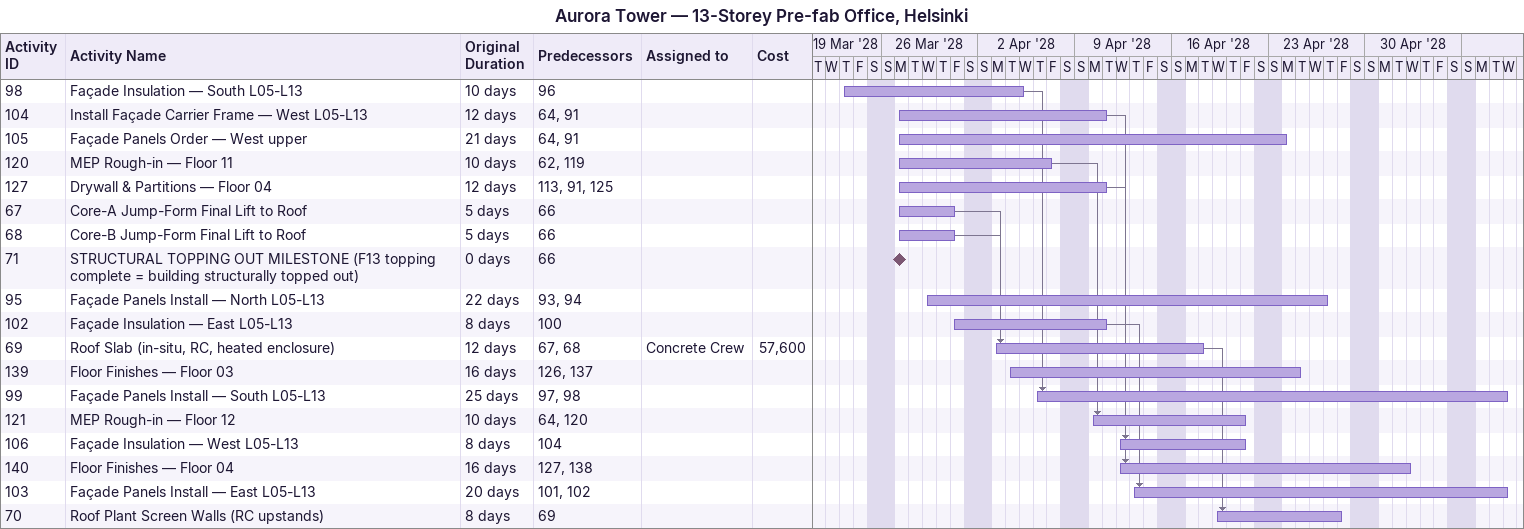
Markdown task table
Aurora Tower — 13-Storey Pre-fab Office, Helsinki

| ID | Task | Original duration | Start | Finish | Predecessors | Resources | Cost |
|---|---|---|---|---|---|---|---|
| 98 | Façade Insulation — South L05-L13 | 10d | 2028-03-23 | 2028-04-05 | 96 |  |  |
| 104 | Install Façade Carrier Frame — West L05-L13 | 12d | 2028-03-27 | 2028-04-11 | 64, 91 |  |  |
| 105 | Façade Panels Order — West upper | 21d | 2028-03-27 | 2028-04-24 | 64, 91 |  |  |
| 120 | MEP Rough-in — Floor 11 | 10d | 2028-03-27 | 2028-04-07 | 62, 119 |  |  |
| 127 | Drywall & Partitions — Floor 04 | 12d | 2028-03-27 | 2028-04-11 | 113, 91, 125 |  |  |
| 67 | Core-A Jump-Form Final Lift to Roof | 5d | 2028-03-27 | 2028-03-31 | 66 |  |  |
| 68 | Core-B Jump-Form Final Lift to Roof | 5d | 2028-03-27 | 2028-03-31 | 66 |  |  |
| 71 | STRUCTURAL TOPPING OUT MILESTONE (F13 topping complete = building structurally topped out) | 0d | 2028-03-27 | 2028-03-27 | 66 |  |  |
| 95 | Façade Panels Install — North L05-L13 | 22d | 2028-03-29 | 2028-04-27 | 93, 94 |  |  |
| 102 | Façade Insulation — East L05-L13 | 8d | 2028-03-31 | 2028-04-11 | 100 |  |  |
| 69 | Roof Slab (in-situ, RC, heated enclosure) | 12d | 2028-04-03 | 2028-04-18 | 67, 68 | Concrete Crew | 57600 |
| 139 | Floor Finishes — Floor 03 | 16d | 2028-04-04 | 2028-04-25 | 126, 137 |  |  |
| 99 | Façade Panels Install — South L05-L13 | 25d | 2028-04-06 | 2028-05-10 | 97, 98 |  |  |
| 121 | MEP Rough-in — Floor 12 | 10d | 2028-04-10 | 2028-04-21 | 64, 120 |  |  |
| 106 | Façade Insulation — West L05-L13 | 8d | 2028-04-12 | 2028-04-21 | 104 |  |  |
| 140 | Floor Finishes — Floor 04 | 16d | 2028-04-12 | 2028-05-03 | 127, 138 |  |  |
| 103 | Façade Panels Install — East L05-L13 | 20d | 2028-04-13 | 2028-05-10 | 101, 102 |  |  |
| 70 | Roof Plant Screen Walls (RC upstands) | 8d | 2028-04-19 | 2028-04-28 | 69 |  |  |
